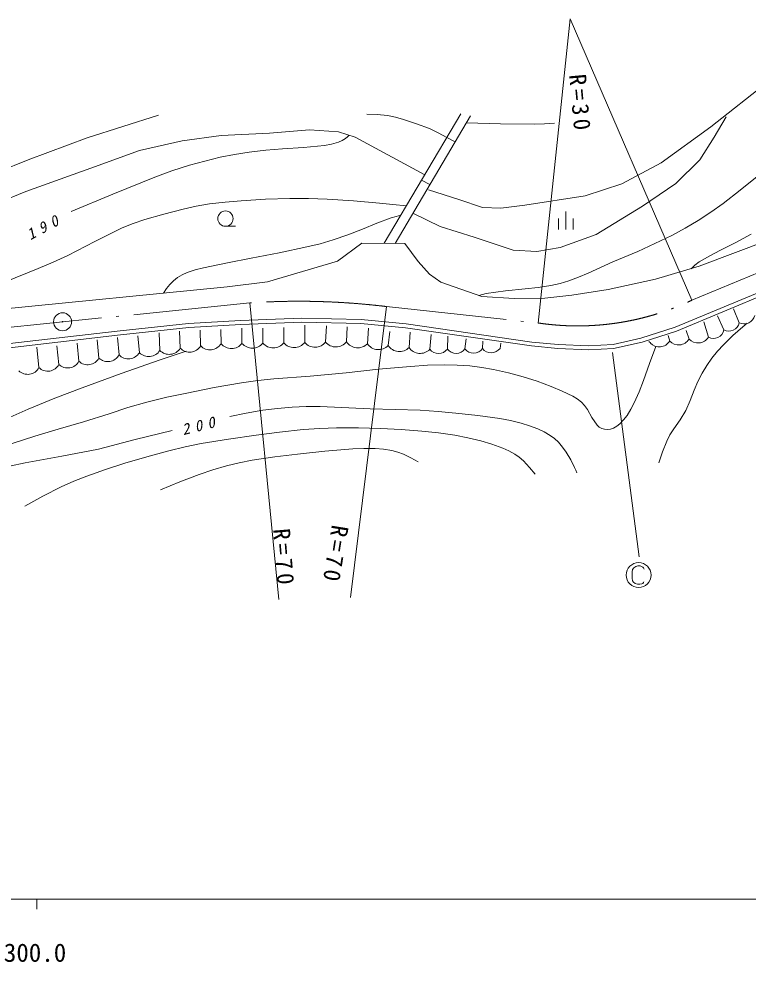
# Model space of a CAD drawing. Units: millimetres, scale not verified. Extents: x 61277 to 701277, y 6480 to 366480.
# Drawn here: x 387496 to 460326, y 185194 to 279363 of the extents above; entities that cross this region are included whole.
import ezdxf
from ezdxf.enums import TextEntityAlignment as Align

# ---------------------------------------------------------------- set-up
doc = ezdxf.new("R2010")
doc.units = ezdxf.units.MM
doc.header["$LTSCALE"] = 1000
doc.linetypes.add('DASHED', pattern=[7.5, 6, -1.5])
doc.linetypes.add('LONG_DASHED_DOTTED', pattern=[15.25, 12, -1.5, 0.25, -1.5])
doc.layers.add('S-SUV', color=7, linetype='Continuous', lineweight=13)
doc.styles.add('ＭＳ ゴシック', font='')
doc.styles.get('ＭＳ ゴシック').set_extended_font_data('MS Gothic')

msp = doc.modelspace()

# ---------------------------------------------------------------- linework, layer by layer
at = {"layer": 'S-SUV'}
for p, q in [((439368, 249000), (442557, 279363)), ((454715, 251276), (442557, 279363)), ((456600, 268585), (463091, 273722)), ((394321, 267477), (401447, 269734)), ((422240, 269863), (423278, 269817)), ((423278, 269817), (424317, 269710)), ((431628, 269869), (423971, 256959)), ((424317, 269710), (425117, 269549)), ((432616, 269686), (425062, 256949)), ((425117, 269549), (425916, 269327)), ((425916, 269327), (427220, 268895)), ((427220, 268895), (428508, 268404)), ((428508, 268404), (429382, 267995)), ((432195, 268976), (435610, 268878)), ((435610, 268878), (439023, 268841)), ((439023, 268841), (440000, 268883)), ((440000, 268883), (440977, 268935)), ((451650, 264990), (456600, 268585)), ((388441, 265280), (394321, 267477)), ((403820, 267198), (407699, 267710)), ((407699, 267710), (412529, 267966)), ((412529, 267966), (416518, 268295)), ((416518, 268295), (419408, 268076)), ((419408, 268076), (421092, 267564)), ((420129, 267421), (420319, 267574)), ((420319, 267574), (420498, 267744)), ((421092, 267564), (428027, 263798)), ((429382, 267995), (430241, 267530)), ((431070, 267080), (430241, 267530)), ((399543, 266210), (403820, 267198)), ((413829, 266377), (415914, 266523)), ((415914, 266523), (418005, 266730)), ((418005, 266730), (418712, 266864)), ((418712, 266864), (419420, 267060)), ((419420, 267060), (419786, 267212)), ((419786, 267212), (420129, 267421)), ((395042, 264600), (399543, 266210)), ((407603, 265541), (409046, 265825)), ((409046, 265825), (410508, 266052)), ((410508, 266052), (412165, 266245)), ((412165, 266245), (413829, 266377)), ((383334, 263260), (388441, 265280)), ((402784, 264186), (404535, 264745)), ((404535, 264745), (406056, 265170)), ((406056, 265170), (407603, 265541)), ((447727, 262888), (451650, 264990)), ((388202, 262131), (395042, 264600)), ((401062, 263573), (402784, 264186)), ((396878, 261877), (401062, 263573)), ((427706, 263256), (428539, 262812)), ((444038, 261689), (447727, 262888)), ((461225, 263636), (459542, 262264)), ((381652, 259496), (388202, 262131)), ((392724, 260128), (396878, 261877)), ((428394, 262296), (431430, 261315)), ((455441, 254661), (475673, 262349)), ((459542, 262264), (457824, 260939)), ((405205, 260663), (406520, 260897)), ((406520, 260897), (408108, 261080)), ((408108, 261080), (409713, 261204)), ((409713, 261204), (412130, 261354)), ((412130, 261354), (414556, 261444)), ((414556, 261444), (416423, 261439)), ((416423, 261439), (418300, 261372)), ((418300, 261372), (420913, 261203)), ((420913, 261203), (423520, 260973)), ((423520, 260973), (424852, 260842)), ((431430, 261315), (433811, 260521)), ((438014, 260755), (444038, 261689)), ((457824, 260939), (456604, 260068)), ((401982, 259875), (403900, 260369)), ((403900, 260369), (405205, 260663)), ((424852, 260842), (426193, 260705)), ((433811, 260521), (435633, 260475)), ((435633, 260475), (438014, 260755)), ((442120, 260146), (442120, 258346)), ((456604, 260068), (455344, 259242)), ((398927, 258931), (400079, 259323)), ((400079, 259323), (401982, 259875)), ((423240, 258959), (424693, 259484)), ((424693, 259484), (425160, 259625)), ((425160, 259625), (425631, 259757)), ((441400, 259431), (441400, 258351)), ((442840, 259431), (442840, 258351)), ((455344, 259242), (454036, 258470)), ((395072, 257145), (397805, 258486)), ((397805, 258486), (398927, 258931)), ((408129, 258654), (409124, 258654)), ((420354, 257808), (421814, 258380)), ((421814, 258380), (423240, 258959)), ((454036, 258470), (452698, 257749)), ((392374, 255754), (395072, 257145)), ((417581, 256917), (418884, 257297)), ((418884, 257297), (420354, 257808)), ((452698, 257749), (451020, 256922)), ((459104, 257034), (460615, 257868)), ((413486, 256005), (416262, 256595)), ((416262, 256595), (417581, 256917)), ((419321, 255163), (421755, 256979)), ((421755, 256979), (426035, 256940)), ((426035, 256940), (427387, 255124)), ((449317, 256149), (446825, 255096)), ((451020, 256922), (449317, 256149)), ((456490, 255710), (457573, 256259)), ((457573, 256259), (459104, 257034)), ((390906, 255077), (392374, 255754)), ((408327, 255022), (410699, 255473)), ((410699, 255473), (413486, 256005)), ((455447, 255114), (456490, 255710)), ((386059, 253075), (389421, 254457)), ((389421, 254457), (390906, 255077)), ((404301, 254027), (405111, 254295)), ((405111, 254295), (405944, 254507)), ((405944, 254507), (408327, 255022)), ((412328, 253115), (419321, 255163)), ((427387, 255124), (428508, 253888)), ((446825, 255096), (444351, 253985)), ((451076, 253386), (455441, 254661)), ((454622, 254421), (455010, 254787)), ((455010, 254787), (455447, 255114)), ((402934, 253216), (403339, 253529)), ((403339, 253529), (403801, 253802)), ((403801, 253802), (404301, 254027)), ((428508, 253888), (429628, 253077)), ((443400, 253563), (442421, 253194)), ((444351, 253985), (443400, 253563)), ((446362, 252343), (451076, 253386)), ((377853, 249599), (408310, 252613)), ((401947, 251983), (402230, 252435)), ((402230, 252435), (402568, 252857)), ((402568, 252857), (402934, 253216)), ((408310, 252613), (412328, 253115)), ((429628, 253077), (433723, 251647)), ((438066, 252396), (436110, 252203)), ((439353, 252538), (438066, 252396)), ((440632, 252739), (439353, 252538)), ((441540, 252939), (440632, 252739)), ((442421, 253194), (441540, 252939)), ((462664, 252593), (453032, 248570)), ((433790, 251861), (433440, 251746)), ((433723, 251647), (436969, 251454)), ((434148, 251948), (433790, 251861)), ((436110, 252203), (434148, 251948)), ((436969, 251454), (440023, 251493)), ((440023, 251493), (442728, 251763)), ((442728, 251763), (446362, 252343)), ((453170, 248194), (462811, 252221)), ((410566, 251007), (413443, 221403)), ((424218, 250641), (420609, 221612)), ((457895, 248307), (457250, 249726)), ((459438, 249031), (458867, 250412)), ((404437, 248952), (397301, 248188)), ((409635, 249246), (404437, 248952)), ((404470, 248553), (409654, 248846)), ((415768, 249481), (409635, 249246)), ((409654, 248846), (415771, 249080)), ((421671, 249334), (415768, 249481)), ((415771, 249080), (421647, 248934)), ((416042, 247060), (416044, 248789)), ((418130, 247091), (418207, 248725)), ((420218, 247123), (420273, 248629)), ((421647, 248934), (426117, 248525)), ((426164, 248923), (421671, 249334)), ((438732, 247102), (426164, 248923)), ((456353, 247583), (455902, 249113)), ((458803, 247748), (459797, 248622)), ((459797, 248622), (460003, 248798)), ((460003, 248798), (460217, 248981)), ((397301, 248188), (382658, 246485)), ((382704, 246088), (397346, 247791)), ((397346, 247791), (404470, 248553)), ((399538, 246038), (399364, 247732)), ((401576, 246262), (401511, 248004)), ((403614, 246487), (403545, 248181)), ((405652, 246711), (405612, 248293)), ((407690, 246936), (407666, 248341)), ((409778, 246967), (409765, 248501)), ((411866, 246998), (411863, 248485)), ((413954, 247029), (413962, 248565)), ((422299, 246936), (422414, 248501)), ((424379, 246749), (424529, 248165)), ((426117, 248525), (438686, 246705)), ((426459, 246562), (426563, 248101)), ((428539, 246375), (428678, 247844)), ((430292, 246398), (430328, 247700)), ((453032, 248570), (449626, 247484)), ((449730, 247097), (453170, 248194)), ((452492, 247197), (452348, 247741)), ((454423, 247390), (454137, 248256)), ((457854, 246834), (458803, 247748)), ((391497, 244860), (391282, 246723)), ((393498, 245178), (393333, 246995)), ((395499, 245496), (395319, 247316)), ((397500, 245814), (397346, 247556)), ((432045, 246421), (432154, 247428)), ((433798, 246445), (433836, 247203)), ((435551, 246468), (435614, 246979)), ((441346, 246867), (438732, 247102)), ((444400, 246720), (441346, 246867)), ((446838, 246867), (444400, 246720)), ((449626, 247484), (446838, 246867)), ((446893, 246470), (449730, 247097)), ((450562, 247004), (450416, 247153)), ((457250, 246174), (457854, 246834)), ((389497, 244542), (389280, 246595)), ((402904, 245749), (404200, 246190)), ((438686, 246705), (441319, 246468)), ((441319, 246468), (444403, 246320)), ((444403, 246320), (446893, 246470)), ((446776, 246059), (449444, 225661)), ((450482, 244963), (451112, 246662)), ((456697, 245481), (457250, 246174)), ((397701, 243953), (401609, 245307)), ((401609, 245307), (402904, 245749)), ((449860, 243249), (450482, 244963)), ((456192, 244748), (456697, 245481)), ((393821, 242544), (397701, 243953)), ((416573, 243697), (420175, 244031)), ((420175, 244031), (423396, 244380)), ((423396, 244380), (426617, 244669)), ((426617, 244669), (428313, 244775)), ((428313, 244775), (430012, 244820)), ((430012, 244820), (431281, 244800)), ((431281, 244800), (432547, 244719)), ((432547, 244719), (433733, 244569)), ((433733, 244569), (434912, 244360)), ((434912, 244360), (436387, 244028)), ((436387, 244028), (437859, 243635)), ((455314, 243148), (455736, 243981)), ((455736, 243981), (456192, 244748)), ((407001, 242547), (409747, 243031)), ((409747, 243031), (411358, 243257)), ((411358, 243257), (412976, 243424)), ((412976, 243424), (416573, 243697)), ((437859, 243635), (439251, 243177)), ((439251, 243177), (440644, 242655)), ((449436, 242123), (449860, 243249)), ((454950, 242297), (455314, 243148)), ((391105, 241498), (393821, 242544)), ((404264, 242004), (407001, 242547)), ((440644, 242655), (441738, 242205)), ((441738, 242205), (442822, 241694)), ((448959, 241030), (449436, 242123)), ((454552, 241259), (454950, 242297)), ((388420, 240401), (391105, 241498)), ((398382, 240549), (400279, 241103)), ((400279, 241103), (402259, 241582)), ((402259, 241582), (404264, 242004)), ((442822, 241694), (443267, 241419)), ((443267, 241419), (443669, 241100)), ((443669, 241100), (443997, 240752)), ((454105, 240262), (454552, 241259)), ((384430, 238625), (388420, 240401)), ((396501, 239937), (398382, 240549)), ((410200, 240011), (411852, 240288)), ((411852, 240288), (413312, 240472)), ((413312, 240472), (414778, 240596)), ((414778, 240596), (416187, 240655)), ((416187, 240655), (417595, 240655)), ((417595, 240655), (422579, 240445)), ((422579, 240445), (427576, 240290)), ((427576, 240290), (429360, 240180)), ((429360, 240180), (431150, 240010)), ((443997, 240752), (444281, 240362)), ((444281, 240362), (444733, 239577)), ((448235, 239775), (448625, 240391)), ((448625, 240391), (448959, 241030)), ((453523, 239337), (454105, 240262)), ((393966, 239141), (396501, 239937)), ((408569, 239677), (410200, 240011)), ((431150, 240010), (433348, 239763)), ((433348, 239763), (435542, 239457)), ((435542, 239457), (436605, 239263)), ((436605, 239263), (437653, 239011)), ((444733, 239577), (445248, 238804)), ((447504, 238922), (447891, 239327)), ((447891, 239327), (448235, 239775)), ((452891, 238449), (453523, 239337)), ((389108, 237718), (391416, 238404)), ((391416, 238404), (393966, 239141)), ((399124, 237370), (402806, 238279)), ((413536, 238115), (415902, 238360)), ((415902, 238360), (417557, 238471)), ((417557, 238471), (419224, 238523)), ((419224, 238523), (421413, 238523)), ((421413, 238523), (423604, 238462)), ((423604, 238462), (425675, 238362)), ((425675, 238362), (427735, 238202)), ((437653, 239011), (438501, 238748)), ((438501, 238748), (439332, 238428)), ((439332, 238428), (439960, 238130)), ((445248, 238804), (445459, 238612)), ((445459, 238612), (445702, 238472)), ((445702, 238472), (445967, 238395)), ((445967, 238395), (446262, 238374)), ((446262, 238374), (446579, 238414)), ((446579, 238414), (446887, 238513)), ((446887, 238513), (447211, 238692)), ((447211, 238692), (447504, 238922)), ((452519, 237837), (452891, 238449)), ((386827, 236978), (389108, 237718)), ((395449, 236415), (399124, 237370)), ((405704, 236959), (408433, 237414)), ((408433, 237414), (411184, 237812)), ((411184, 237812), (413536, 238115)), ((427735, 238202), (429395, 238026)), ((429395, 238026), (431049, 237791)), ((431049, 237791), (432338, 237538)), ((432338, 237538), (433627, 237223)), ((439960, 238130), (440557, 237780)), ((440557, 237780), (440992, 237460)), ((440992, 237460), (441394, 237089)), ((452205, 237205), (452519, 237837)), ((391793, 235700), (395449, 236415)), ((402487, 236253), (404089, 236635)), ((404089, 236635), (405704, 236959)), ((418069, 236213), (420834, 236448)), ((420834, 236448), (421954, 236488)), ((421954, 236488), (423075, 236468)), ((423075, 236468), (423915, 236399)), ((423915, 236399), (424749, 236269)), ((433627, 237223), (434725, 236899)), ((434725, 236899), (435821, 236511)), ((435821, 236511), (436439, 236239)), ((441394, 237089), (441799, 236620)), ((441799, 236620), (442159, 236112)), ((451772, 236128), (452205, 237205)), ((388124, 235044), (391793, 235700)), ((398065, 234991), (400269, 235651)), ((400269, 235651), (402487, 236253)), ((410789, 235302), (413052, 235640)), ((413052, 235640), (415332, 235921)), ((415332, 235921), (418069, 236213)), ((424749, 236269), (425342, 236122)), ((425342, 236122), (425913, 235918)), ((425913, 235918), (426655, 235550)), ((426655, 235550), (427373, 235127)), ((436439, 236239), (437022, 235917)), ((437022, 235917), (437474, 235598)), ((437474, 235598), (437896, 235225)), ((442159, 236112), (442604, 235350)), ((451396, 235031), (451772, 236128)), ((386555, 234693), (388124, 235044)), ((396159, 234382), (398065, 234991)), ((406853, 234345), (408225, 234744)), ((408225, 234744), (409496, 235051)), ((409496, 235051), (410789, 235302)), ((437896, 235225), (438487, 234587)), ((438487, 234587), (439051, 233898)), ((442604, 235350), (442993, 234563)), ((442993, 234563), (443111, 234309)), ((392976, 233199), (394274, 233717)), ((394274, 233717), (396159, 234382)), ((403570, 233142), (405509, 233891)), ((405509, 233891), (406853, 234345)), ((443111, 234309), (443232, 234047)), ((389897, 231707), (391712, 232630)), ((391712, 232630), (392976, 233199)), ((401655, 232337), (403570, 233142)), ((388107, 230730), (389897, 231707)), ((448785, 224393), (448735, 224143)), ((448735, 224143), (448735, 223531)), ((448904, 224568), (448785, 224393)), ((449104, 224706), (448904, 224568)), ((449298, 224743), (449104, 224706)), ((449541, 224743), (449298, 224743)), ((449685, 224706), (449541, 224743)), ((449804, 224637), (449685, 224706)), ((449891, 224549), (449804, 224637)), ((449941, 224431), (449891, 224549)), ((448735, 223531), (448785, 223268)), ((448785, 223268), (448879, 223112)), ((448879, 223112), (449060, 222981)), ((449060, 222981), (449285, 222931)), ((449285, 222931), (449523, 222931)), ((449523, 222931), (449704, 222949)), ((449704, 222949), (449798, 223006)), ((449798, 223006), (449885, 223087)), ((449885, 223087), (449923, 223174)), ((61277, 191480), (600277, 191480)), ((389277, 191480), (389277, 190480))]:
    msp.add_line(p, q, dxfattribs=at)
at = {"layer": 'S-SUV', "linetype": 'DASHED'}
for p, q in [((456950, 267559), (458131, 269586)), ((455516, 265277), (456950, 267559)), ((453104, 262930), (455516, 265277)), ((449779, 260649), (453104, 262930)), ((426897, 259932), (429570, 258628)), ((445151, 257846), (449779, 260649)), ((429570, 258628), (432960, 257585)), ((432960, 257585), (436871, 256281)), ((441565, 256542), (445151, 257846)), ((436871, 256281), (439218, 256151)), ((439218, 256151), (441565, 256542))]:
    msp.add_line(p, q, dxfattribs=at)
at = {"layer": 'S-SUV', "linetype": 'LONG_DASHED_DOTTED'}
for p, q in [((454715, 251276), (477644, 260804)), ((338283, 243664), (410566, 251007)), ((424218, 250641), (439368, 249000))]:
    msp.add_line(p, q, dxfattribs=at)
at = {"layer": 'S-SUV'}
for centre, radius in [((408129, 259419), 765), ((391864, 249121), 896), ((391864, 249121), 27), ((449391, 223837), 1244)]:
    msp.add_circle(centre, radius, dxfattribs=at)
at = {"layer": 'S-SUV', "linetype": 'LONG_DASHED_DOTTED'}
for centre, radius, start, end in [((415452, 178494), 72678, 83.07272, 93.85468), ((443295, 275405), 26695, 261.54083, 295.32747)]:
    msp.add_arc(centre, radius, start, end, dxfattribs=at)
at = {"layer": 'S-SUV'}
for centre, radius, start, end in [((459937, 249971), 1065, 242.01695, 348.27715), ((458395, 249247), 1065, 242.01695, 348.27715), ((456853, 248523), 1065, 242.01695, 348.27715), ((406584, 247620), 1301, 224.28601, 328.27897), ((408722, 247791), 1340, 219.67828, 322.03191), ((410810, 247822), 1340, 219.67828, 322.03191), ((412898, 247854), 1340, 219.67828, 322.03191), ((414986, 247885), 1340, 219.67828, 322.03191), ((417074, 247916), 1340, 219.67828, 322.03191), ((419162, 247947), 1340, 219.67828, 322.03191), ((421334, 247866), 1341, 213.69456, 316.03267), ((423414, 247679), 1341, 213.69456, 316.03267), ((425494, 247492), 1341, 213.69456, 316.03267), ((451455, 247824), 1213, 222.58049, 328.8407), ((453385, 248018), 1213, 222.58049, 328.8407), ((455316, 248211), 1213, 222.58049, 328.8407), ((396378, 246421), 1276, 226.48381, 331.57142), ((398431, 246722), 1301, 224.28601, 328.27897), ((400469, 246947), 1301, 224.28601, 328.27897), ((402507, 247171), 1301, 224.28601, 328.27897), ((404546, 247395), 1301, 224.28601, 328.27897), ((427575, 247305), 1341, 213.69456, 316.03267), ((429407, 247044), 1096, 217.63379, 323.894), ((431160, 247067), 1096, 217.63379, 323.894), ((432913, 247090), 1096, 217.63379, 323.894), ((434666, 247114), 1096, 217.63379, 323.894), ((390375, 245468), 1276, 226.48381, 331.57142), ((392376, 245785), 1276, 226.48381, 331.57142), ((394377, 246103), 1276, 226.48381, 331.57142), ((388375, 245150), 1276, 226.48381, 331.57142)]:
    msp.add_arc(centre, radius, start, end, dxfattribs=at)

# ---------------------------------------------------------------- texts
at = {"layer": 'S-SUV', "style": 'ＭＳ ゴシック'}
msp.add_text('300.0', height=1833, dxfattribs=at).set_placement((385996, 184674), align=Align.BOTTOM_LEFT)
at = {"layer": 'S-SUV', "attachment_point": 7, "style": 'ＭＳ ゴシック'}
for s, insert, char_height, rotation in [('\\T1.3;R=30', (442415, 273780), 1686, 275.2), ('\\T1.73;\\Q15;190', (388647, 257233), 1100, 28.2), ('\\T1.73;\\Q15;200', (403928, 237782), 1100, 14), ('\\T1.3;R=70', (412852, 228424), 1686, 274.7), ('\\T1.3;R=70', (418740, 228926), 1686, 260.9)]:
    msp.add_mtext(s, dxfattribs=dict(at, insert=insert, char_height=char_height, rotation=rotation))

doc.saveas('drawing.dxf')
